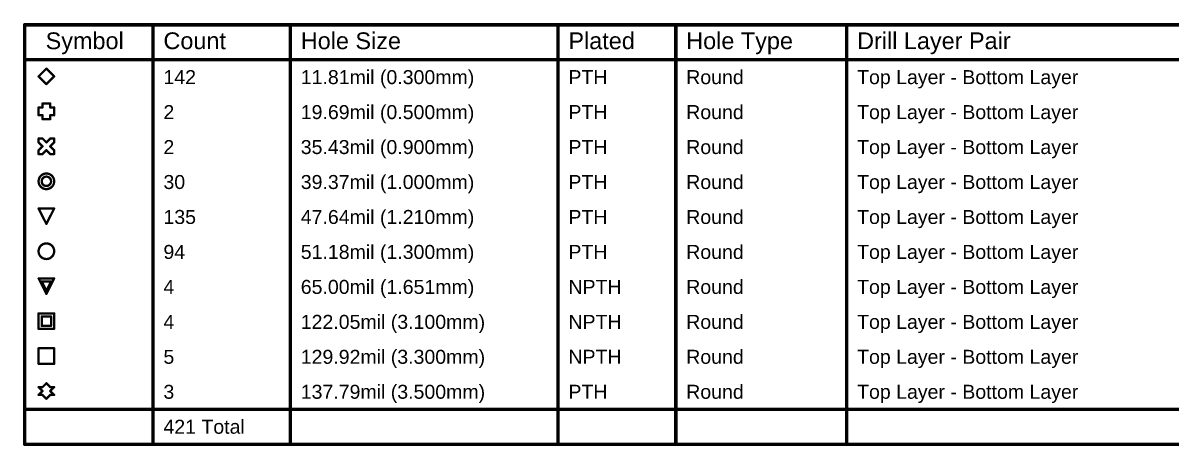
# Model space of a CAD drawing. Header units: inches. Extents: x -31 to 249, y -28 to 261.
# Drawn here: x -1.9 to 123.3, y 214.6 to 260.7 of the extents above; entities that cross this region are included whole.
import ezdxf

# ---------------------------------------------------------------- set-up
doc = ezdxf.new("R2010")
doc.units = ezdxf.units.IN
doc.layers.add('Drill Drawing', color=1, linetype='Continuous')
doc.styles.add('Arial', font='', dxfattribs={"height": 0.2})
doc.styles.get('Arial').set_extended_font_data('Arial')

msp = doc.modelspace()

# ---------------------------------------------------------------- linework, layer by layer
at = {"layer": 'Drill Drawing'}
for points in [[(-1.75, 260.5, 0.381, 0.381, 0), (248.77, 260.5, 0.381, 0.381, 0)], [(-1.75, 214.78, 0.381, 0.381, 0), (-1.75, 260.5, 0.381, 0.381, 0)], [(12.24, 214.78, 0.381, 0.381, 0), (12.24, 260.5, 0.381, 0.381, 0)], [(27.22, 214.78, 0.381, 0.381, 0), (27.22, 260.5, 0.381, 0.381, 0)], [(56.42, 214.78, 0.381, 0.381, 0), (56.42, 260.5, 0.381, 0.381, 0)], [(69.27, 214.78, 0.381, 0.381, 0), (69.27, 260.5, 0.381, 0.381, 0)], [(87.91, 214.78, 0.381, 0.381, 0), (87.91, 260.5, 0.381, 0.381, 0)], [(-1.75, 256.69, 0.381, 0.381, 0), (248.77, 256.69, 0.381, 0.381, 0)], [(-0.24, 254.87, 0.254, 0.254, 0), (0.61, 255.72, 0.254, 0.254, 0)], [(0.61, 255.72, 0.254, 0.254, 0), (1.46, 254.87, 0.254, 0.254, 0)], [(-0.24, 254.87, 0.254, 0.254, 0), (0.61, 254.03, 0.254, 0.254, 0)], [(0.61, 254.03, 0.254, 0.254, 0), (1.46, 254.87, 0.254, 0.254, 0)], [(0.19, 251.49, 0.254, 0.254, 0), (0.19, 251.91, 0.254, 0.254, 0)], [(0.19, 251.91, 0.254, 0.254, 0), (1.03, 251.91, 0.254, 0.254, 0)], [(1.03, 251.49, 0.254, 0.254, 0), (1.03, 251.91, 0.254, 0.254, 0)], [(-0.24, 250.64, 0.254, 0.254, 0), (-0.24, 251.49, 0.254, 0.254, 0)], [(-0.24, 251.49, 0.254, 0.254, 0), (0.19, 251.49, 0.254, 0.254, 0)], [(-0.24, 250.64, 0.254, 0.254, 0), (0.19, 250.64, 0.254, 0.254, 0)], [(0.19, 250.22, 0.254, 0.254, 0), (0.19, 250.64, 0.254, 0.254, 0)], [(1.03, 251.49, 0.254, 0.254, 0), (1.46, 251.49, 0.254, 0.254, 0)], [(1.03, 250.64, 0.254, 0.254, 0), (1.46, 250.64, 0.254, 0.254, 0)], [(1.03, 250.22, 0.254, 0.254, 0), (1.03, 250.64, 0.254, 0.254, 0)], [(1.46, 250.64, 0.254, 0.254, 0), (1.46, 251.49, 0.254, 0.254, 0)], [(0.19, 250.22, 0.254, 0.254, 0), (1.03, 250.22, 0.254, 0.254, 0)], [(-0.24, 247.68, 0.254, 0.254, 0), (-0.24, 248.1, 0.254, 0.254, 0)], [(-0.24, 248.1, 0.254, 0.254, 0), (0.19, 248.1, 0.254, 0.254, 0)], [(0.19, 248.1, 0.254, 0.254, 0), (0.61, 247.68, 0.254, 0.254, 0)], [(0.61, 247.68, 0.254, 0.254, 0), (1.03, 248.1, 0.254, 0.254, 0)], [(1.03, 248.1, 0.254, 0.254, 0), (1.46, 248.1, 0.254, 0.254, 0)], [(1.46, 247.68, 0.254, 0.254, 0), (1.46, 248.1, 0.254, 0.254, 0)], [(-0.24, 247.68, 0.254, 0.254, 0), (0.19, 247.25, 0.254, 0.254, 0)], [(-0.24, 246.83, 0.254, 0.254, 0), (0.19, 247.25, 0.254, 0.254, 0)], [(-0.24, 246.41, 0.254, 0.254, 0), (-0.24, 246.83, 0.254, 0.254, 0)], [(0.19, 246.41, 0.254, 0.254, 0), (0.61, 246.83, 0.254, 0.254, 0)], [(0.61, 246.83, 0.254, 0.254, 0), (1.03, 246.41, 0.254, 0.254, 0)], [(1.03, 247.25, 0.254, 0.254, 0), (1.46, 247.68, 0.254, 0.254, 0)], [(1.03, 247.25, 0.254, 0.254, 0), (1.46, 246.83, 0.254, 0.254, 0)], [(1.46, 246.41, 0.254, 0.254, 0), (1.46, 246.83, 0.254, 0.254, 0)], [(-0.24, 246.41, 0.254, 0.254, 0), (0.19, 246.41, 0.254, 0.254, 0)], [(1.03, 246.41, 0.254, 0.254, 0), (1.46, 246.41, 0.254, 0.254, 0)], [(-0.24, 240.48, 0.254, 0.254, 0), (1.46, 240.48, 0.254, 0.254, 0)], [(-0.24, 240.48, 0.254, 0.254, 0), (0.61, 238.79, 0.254, 0.254, 0)], [(0.61, 238.79, 0.254, 0.254, 0), (1.46, 240.48, 0.254, 0.254, 0)], [(-0.24, 232.86, 0.254, 0.254, 0), (1.46, 232.86, 0.254, 0.254, 0)], [(-0.24, 232.86, 0.254, 0.254, 0), (0.61, 231.17, 0.254, 0.254, 0)], [(0.61, 231.17, 0.254, 0.254, 0), (1.46, 232.86, 0.254, 0.254, 0)], [(0.1, 232.52, 0.254, 0.254, 0), (1.12, 232.52, 0.254, 0.254, 0)], [(0.1, 232.52, 0.254, 0.254, 0), (0.61, 231.5, 0.254, 0.254, 0)], [(0.61, 231.5, 0.254, 0.254, 0), (1.12, 232.52, 0.254, 0.254, 0)], [(-0.24, 229.05, 0.254, 0.254, 0), (1.46, 229.05, 0.254, 0.254, 0)], [(-0.24, 227.36, 0.254, 0.254, 0), (-0.24, 229.05, 0.254, 0.254, 0)], [(0.1, 228.71, 0.254, 0.254, 0), (1.12, 228.71, 0.254, 0.254, 0)], [(0.1, 227.69, 0.254, 0.254, 0), (0.1, 228.71, 0.254, 0.254, 0)], [(1.12, 227.69, 0.254, 0.254, 0), (1.12, 228.71, 0.254, 0.254, 0)], [(1.46, 227.36, 0.254, 0.254, 0), (1.46, 229.05, 0.254, 0.254, 0)], [(-0.24, 227.36, 0.254, 0.254, 0), (1.46, 227.36, 0.254, 0.254, 0)], [(0.1, 227.69, 0.254, 0.254, 0), (1.12, 227.69, 0.254, 0.254, 0)], [(-0.24, 225.24, 0.254, 0.254, 0), (1.46, 225.24, 0.254, 0.254, 0)], [(-0.24, 223.55, 0.254, 0.254, 0), (-0.24, 225.24, 0.254, 0.254, 0)], [(1.46, 223.55, 0.254, 0.254, 0), (1.46, 225.24, 0.254, 0.254, 0)], [(-0.24, 223.55, 0.254, 0.254, 0), (1.46, 223.55, 0.254, 0.254, 0)], [(-0.24, 221.01, 0.254, 0.254, 0), (0.19, 220.58, 0.254, 0.254, 0)], [(-0.24, 221.01, 0.254, 0.254, 0), (0.19, 221.01, 0.254, 0.254, 0)], [(-0.24, 220.16, 0.254, 0.254, 0), (0.19, 220.58, 0.254, 0.254, 0)], [(0.19, 221.01, 0.254, 0.254, 0), (0.61, 221.43, 0.254, 0.254, 0)], [(0.61, 221.43, 0.254, 0.254, 0), (1.03, 221.01, 0.254, 0.254, 0)], [(1.03, 221.01, 0.254, 0.254, 0), (1.46, 221.01, 0.254, 0.254, 0)], [(1.03, 220.58, 0.254, 0.254, 0), (1.46, 221.01, 0.254, 0.254, 0)], [(1.03, 220.58, 0.254, 0.254, 0), (1.46, 220.16, 0.254, 0.254, 0)], [(-0.24, 220.16, 0.254, 0.254, 0), (0.19, 220.16, 0.254, 0.254, 0)], [(0.19, 220.16, 0.254, 0.254, 0), (0.61, 219.74, 0.254, 0.254, 0)], [(0.61, 219.74, 0.254, 0.254, 0), (1.03, 220.16, 0.254, 0.254, 0)], [(1.03, 220.16, 0.254, 0.254, 0), (1.46, 220.16, 0.254, 0.254, 0)], [(-1.75, 218.59, 0.381, 0.381, 0), (248.77, 218.59, 0.381, 0.381, 0)], [(-1.75, 214.78, 0.381, 0.381, 0), (248.77, 214.78, 0.381, 0.381, 0)]]:
    msp.add_lwpolyline(points, format="xyseb", dxfattribs=at)
for points in [[(-1.85, 260.5, 0.191, 0.191, 1), (-1.66, 260.5, 0.191, 0.191, 1)], [(-1.85, 260.5, 0.191, 0.191, 1), (-1.66, 260.5, 0.191, 0.191, 1)], [(12.14, 260.5, 0.191, 0.191, 1), (12.33, 260.5, 0.191, 0.191, 1)], [(27.12, 260.5, 0.191, 0.191, 1), (27.32, 260.5, 0.191, 0.191, 1)], [(56.33, 260.5, 0.191, 0.191, 1), (56.52, 260.5, 0.191, 0.191, 1)], [(69.18, 260.5, 0.191, 0.191, 1), (69.37, 260.5, 0.191, 0.191, 1)], [(87.81, 260.5, 0.191, 0.191, 1), (88, 260.5, 0.191, 0.191, 1)], [(-1.85, 256.69, 0.191, 0.191, 1), (-1.66, 256.69, 0.191, 0.191, 1)], [(0.55, 255.72, 0.127, 0.127, 1), (0.67, 255.72, 0.127, 0.127, 1)], [(0.55, 255.72, 0.127, 0.127, 1), (0.67, 255.72, 0.127, 0.127, 1)], [(-0.3, 254.87, 0.127, 0.127, 1), (-0.17, 254.87, 0.127, 0.127, 1)], [(-0.3, 254.87, 0.127, 0.127, 1), (-0.17, 254.87, 0.127, 0.127, 1)], [(1.39, 254.87, 0.127, 0.127, 1), (1.52, 254.87, 0.127, 0.127, 1)], [(1.39, 254.87, 0.127, 0.127, 1), (1.52, 254.87, 0.127, 0.127, 1)], [(0.55, 254.03, 0.127, 0.127, 1), (0.67, 254.03, 0.127, 0.127, 1)], [(0.55, 254.03, 0.127, 0.127, 1), (0.67, 254.03, 0.127, 0.127, 1)], [(0.12, 251.91, 0.127, 0.127, 1), (0.25, 251.91, 0.127, 0.127, 1)], [(0.12, 251.91, 0.127, 0.127, 1), (0.25, 251.91, 0.127, 0.127, 1)], [(0.97, 251.91, 0.127, 0.127, 1), (1.1, 251.91, 0.127, 0.127, 1)], [(0.97, 251.91, 0.127, 0.127, 1), (1.1, 251.91, 0.127, 0.127, 1)], [(-0.3, 251.49, 0.127, 0.127, 1), (-0.17, 251.49, 0.127, 0.127, 1)], [(-0.3, 251.49, 0.127, 0.127, 1), (-0.17, 251.49, 0.127, 0.127, 1)], [(-0.3, 250.64, 0.127, 0.127, 1), (-0.17, 250.64, 0.127, 0.127, 1)], [(-0.3, 250.64, 0.127, 0.127, 1), (-0.17, 250.64, 0.127, 0.127, 1)], [(0.12, 251.49, 0.127, 0.127, 1), (0.25, 251.49, 0.127, 0.127, 1)], [(0.12, 251.49, 0.127, 0.127, 1), (0.25, 251.49, 0.127, 0.127, 1)], [(0.12, 250.64, 0.127, 0.127, 1), (0.25, 250.64, 0.127, 0.127, 1)], [(0.12, 250.64, 0.127, 0.127, 1), (0.25, 250.64, 0.127, 0.127, 1)], [(0.97, 251.49, 0.127, 0.127, 1), (1.1, 251.49, 0.127, 0.127, 1)], [(0.97, 251.49, 0.127, 0.127, 1), (1.1, 251.49, 0.127, 0.127, 1)], [(0.97, 250.64, 0.127, 0.127, 1), (1.1, 250.64, 0.127, 0.127, 1)], [(0.97, 250.64, 0.127, 0.127, 1), (1.1, 250.64, 0.127, 0.127, 1)], [(1.39, 251.49, 0.127, 0.127, 1), (1.52, 251.49, 0.127, 0.127, 1)], [(1.39, 251.49, 0.127, 0.127, 1), (1.52, 251.49, 0.127, 0.127, 1)], [(1.39, 250.64, 0.127, 0.127, 1), (1.52, 250.64, 0.127, 0.127, 1)], [(1.39, 250.64, 0.127, 0.127, 1), (1.52, 250.64, 0.127, 0.127, 1)], [(0.12, 250.22, 0.127, 0.127, 1), (0.25, 250.22, 0.127, 0.127, 1)], [(0.12, 250.22, 0.127, 0.127, 1), (0.25, 250.22, 0.127, 0.127, 1)], [(0.97, 250.22, 0.127, 0.127, 1), (1.1, 250.22, 0.127, 0.127, 1)], [(0.97, 250.22, 0.127, 0.127, 1), (1.1, 250.22, 0.127, 0.127, 1)], [(-0.3, 248.1, 0.127, 0.127, 1), (-0.17, 248.1, 0.127, 0.127, 1)], [(-0.3, 248.1, 0.127, 0.127, 1), (-0.17, 248.1, 0.127, 0.127, 1)], [(0.12, 248.1, 0.127, 0.127, 1), (0.25, 248.1, 0.127, 0.127, 1)], [(0.12, 248.1, 0.127, 0.127, 1), (0.25, 248.1, 0.127, 0.127, 1)], [(0.97, 248.1, 0.127, 0.127, 1), (1.1, 248.1, 0.127, 0.127, 1)], [(0.97, 248.1, 0.127, 0.127, 1), (1.1, 248.1, 0.127, 0.127, 1)], [(1.39, 248.1, 0.127, 0.127, 1), (1.52, 248.1, 0.127, 0.127, 1)], [(1.39, 248.1, 0.127, 0.127, 1), (1.52, 248.1, 0.127, 0.127, 1)], [(-0.3, 247.68, 0.127, 0.127, 1), (-0.17, 247.68, 0.127, 0.127, 1)], [(-0.3, 247.68, 0.127, 0.127, 1), (-0.17, 247.68, 0.127, 0.127, 1)], [(-0.3, 246.83, 0.127, 0.127, 1), (-0.17, 246.83, 0.127, 0.127, 1)], [(-0.3, 246.83, 0.127, 0.127, 1), (-0.17, 246.83, 0.127, 0.127, 1)], [(0.12, 247.25, 0.127, 0.127, 1), (0.25, 247.25, 0.127, 0.127, 1)], [(0.12, 247.25, 0.127, 0.127, 1), (0.25, 247.25, 0.127, 0.127, 1)], [(0.55, 247.68, 0.127, 0.127, 1), (0.67, 247.68, 0.127, 0.127, 1)], [(0.55, 247.68, 0.127, 0.127, 1), (0.67, 247.68, 0.127, 0.127, 1)], [(0.55, 246.83, 0.127, 0.127, 1), (0.67, 246.83, 0.127, 0.127, 1)], [(0.55, 246.83, 0.127, 0.127, 1), (0.67, 246.83, 0.127, 0.127, 1)], [(0.97, 247.25, 0.127, 0.127, 1), (1.1, 247.25, 0.127, 0.127, 1)], [(0.97, 247.25, 0.127, 0.127, 1), (1.1, 247.25, 0.127, 0.127, 1)], [(1.39, 247.68, 0.127, 0.127, 1), (1.52, 247.68, 0.127, 0.127, 1)], [(1.39, 247.68, 0.127, 0.127, 1), (1.52, 247.68, 0.127, 0.127, 1)], [(1.39, 246.83, 0.127, 0.127, 1), (1.52, 246.83, 0.127, 0.127, 1)], [(1.39, 246.83, 0.127, 0.127, 1), (1.52, 246.83, 0.127, 0.127, 1)], [(-0.3, 246.41, 0.127, 0.127, 1), (-0.17, 246.41, 0.127, 0.127, 1)], [(-0.3, 246.41, 0.127, 0.127, 1), (-0.17, 246.41, 0.127, 0.127, 1)], [(0.12, 246.41, 0.127, 0.127, 1), (0.25, 246.41, 0.127, 0.127, 1)], [(0.12, 246.41, 0.127, 0.127, 1), (0.25, 246.41, 0.127, 0.127, 1)], [(0.97, 246.41, 0.127, 0.127, 1), (1.1, 246.41, 0.127, 0.127, 1)], [(0.97, 246.41, 0.127, 0.127, 1), (1.1, 246.41, 0.127, 0.127, 1)], [(1.39, 246.41, 0.127, 0.127, 1), (1.52, 246.41, 0.127, 0.127, 1)], [(1.39, 246.41, 0.127, 0.127, 1), (1.52, 246.41, 0.127, 0.127, 1)], [(1.46, 243.44, 0.254, 0.254, 1), (-0.24, 243.44, 0.254, 0.254, 1)], [(-0.3, 243.44, 0.127, 0.127, 1), (-0.17, 243.44, 0.127, 0.127, 1)], [(1.12, 243.44, 0.254, 0.254, 1), (0.1, 243.44, 0.254, 0.254, 1)], [(0.04, 243.44, 0.127, 0.127, 1), (0.17, 243.44, 0.127, 0.127, 1)], [(1.06, 243.44, 0.127, 0.127, 1), (1.18, 243.44, 0.127, 0.127, 1)], [(1.39, 243.44, 0.127, 0.127, 1), (1.52, 243.44, 0.127, 0.127, 1)], [(-0.3, 240.48, 0.127, 0.127, 1), (-0.17, 240.48, 0.127, 0.127, 1)], [(-0.3, 240.48, 0.127, 0.127, 1), (-0.17, 240.48, 0.127, 0.127, 1)], [(1.39, 240.48, 0.127, 0.127, 1), (1.52, 240.48, 0.127, 0.127, 1)], [(1.39, 240.48, 0.127, 0.127, 1), (1.52, 240.48, 0.127, 0.127, 1)], [(0.55, 238.79, 0.127, 0.127, 1), (0.67, 238.79, 0.127, 0.127, 1)], [(0.55, 238.79, 0.127, 0.127, 1), (0.67, 238.79, 0.127, 0.127, 1)], [(1.46, 235.82, 0.254, 0.254, 1), (-0.24, 235.82, 0.254, 0.254, 1)], [(-0.3, 235.82, 0.127, 0.127, 1), (-0.17, 235.82, 0.127, 0.127, 1)], [(1.39, 235.82, 0.127, 0.127, 1), (1.52, 235.82, 0.127, 0.127, 1)], [(-0.3, 232.86, 0.127, 0.127, 1), (-0.17, 232.86, 0.127, 0.127, 1)], [(-0.3, 232.86, 0.127, 0.127, 1), (-0.17, 232.86, 0.127, 0.127, 1)], [(1.39, 232.86, 0.127, 0.127, 1), (1.52, 232.86, 0.127, 0.127, 1)], [(1.39, 232.86, 0.127, 0.127, 1), (1.52, 232.86, 0.127, 0.127, 1)], [(0.04, 232.52, 0.127, 0.127, 1), (0.17, 232.52, 0.127, 0.127, 1)], [(0.04, 232.52, 0.127, 0.127, 1), (0.17, 232.52, 0.127, 0.127, 1)], [(1.06, 232.52, 0.127, 0.127, 1), (1.18, 232.52, 0.127, 0.127, 1)], [(1.06, 232.52, 0.127, 0.127, 1), (1.18, 232.52, 0.127, 0.127, 1)], [(0.55, 231.5, 0.127, 0.127, 1), (0.67, 231.5, 0.127, 0.127, 1)], [(0.55, 231.5, 0.127, 0.127, 1), (0.67, 231.5, 0.127, 0.127, 1)], [(0.55, 231.17, 0.127, 0.127, 1), (0.67, 231.17, 0.127, 0.127, 1)], [(0.55, 231.17, 0.127, 0.127, 1), (0.67, 231.17, 0.127, 0.127, 1)], [(-0.3, 229.05, 0.127, 0.127, 1), (-0.17, 229.05, 0.127, 0.127, 1)], [(-0.3, 229.05, 0.127, 0.127, 1), (-0.17, 229.05, 0.127, 0.127, 1)], [(0.04, 228.71, 0.127, 0.127, 1), (0.17, 228.71, 0.127, 0.127, 1)], [(0.04, 228.71, 0.127, 0.127, 1), (0.17, 228.71, 0.127, 0.127, 1)], [(1.06, 228.71, 0.127, 0.127, 1), (1.18, 228.71, 0.127, 0.127, 1)], [(1.06, 228.71, 0.127, 0.127, 1), (1.18, 228.71, 0.127, 0.127, 1)], [(1.39, 229.05, 0.127, 0.127, 1), (1.52, 229.05, 0.127, 0.127, 1)], [(1.39, 229.05, 0.127, 0.127, 1), (1.52, 229.05, 0.127, 0.127, 1)], [(-0.3, 227.36, 0.127, 0.127, 1), (-0.17, 227.36, 0.127, 0.127, 1)], [(-0.3, 227.36, 0.127, 0.127, 1), (-0.17, 227.36, 0.127, 0.127, 1)], [(0.04, 227.69, 0.127, 0.127, 1), (0.17, 227.69, 0.127, 0.127, 1)], [(0.04, 227.69, 0.127, 0.127, 1), (0.17, 227.69, 0.127, 0.127, 1)], [(1.06, 227.69, 0.127, 0.127, 1), (1.18, 227.69, 0.127, 0.127, 1)], [(1.06, 227.69, 0.127, 0.127, 1), (1.18, 227.69, 0.127, 0.127, 1)], [(1.39, 227.36, 0.127, 0.127, 1), (1.52, 227.36, 0.127, 0.127, 1)], [(1.39, 227.36, 0.127, 0.127, 1), (1.52, 227.36, 0.127, 0.127, 1)], [(-0.3, 225.24, 0.127, 0.127, 1), (-0.17, 225.24, 0.127, 0.127, 1)], [(-0.3, 225.24, 0.127, 0.127, 1), (-0.17, 225.24, 0.127, 0.127, 1)], [(1.39, 225.24, 0.127, 0.127, 1), (1.52, 225.24, 0.127, 0.127, 1)], [(1.39, 225.24, 0.127, 0.127, 1), (1.52, 225.24, 0.127, 0.127, 1)], [(-0.3, 223.55, 0.127, 0.127, 1), (-0.17, 223.55, 0.127, 0.127, 1)], [(-0.3, 223.55, 0.127, 0.127, 1), (-0.17, 223.55, 0.127, 0.127, 1)], [(1.39, 223.55, 0.127, 0.127, 1), (1.52, 223.55, 0.127, 0.127, 1)], [(1.39, 223.55, 0.127, 0.127, 1), (1.52, 223.55, 0.127, 0.127, 1)], [(-0.3, 221.01, 0.127, 0.127, 1), (-0.17, 221.01, 0.127, 0.127, 1)], [(-0.3, 221.01, 0.127, 0.127, 1), (-0.17, 221.01, 0.127, 0.127, 1)], [(0.12, 221.01, 0.127, 0.127, 1), (0.25, 221.01, 0.127, 0.127, 1)], [(0.12, 221.01, 0.127, 0.127, 1), (0.25, 221.01, 0.127, 0.127, 1)], [(0.12, 220.58, 0.127, 0.127, 1), (0.25, 220.58, 0.127, 0.127, 1)], [(0.12, 220.58, 0.127, 0.127, 1), (0.25, 220.58, 0.127, 0.127, 1)], [(0.55, 221.43, 0.127, 0.127, 1), (0.67, 221.43, 0.127, 0.127, 1)], [(0.55, 221.43, 0.127, 0.127, 1), (0.67, 221.43, 0.127, 0.127, 1)], [(0.97, 221.01, 0.127, 0.127, 1), (1.1, 221.01, 0.127, 0.127, 1)], [(0.97, 221.01, 0.127, 0.127, 1), (1.1, 221.01, 0.127, 0.127, 1)], [(0.97, 220.58, 0.127, 0.127, 1), (1.1, 220.58, 0.127, 0.127, 1)], [(0.97, 220.58, 0.127, 0.127, 1), (1.1, 220.58, 0.127, 0.127, 1)], [(1.39, 221.01, 0.127, 0.127, 1), (1.52, 221.01, 0.127, 0.127, 1)], [(1.39, 221.01, 0.127, 0.127, 1), (1.52, 221.01, 0.127, 0.127, 1)], [(-0.3, 220.16, 0.127, 0.127, 1), (-0.17, 220.16, 0.127, 0.127, 1)], [(-0.3, 220.16, 0.127, 0.127, 1), (-0.17, 220.16, 0.127, 0.127, 1)], [(0.12, 220.16, 0.127, 0.127, 1), (0.25, 220.16, 0.127, 0.127, 1)], [(0.12, 220.16, 0.127, 0.127, 1), (0.25, 220.16, 0.127, 0.127, 1)], [(0.55, 219.74, 0.127, 0.127, 1), (0.67, 219.74, 0.127, 0.127, 1)], [(0.55, 219.74, 0.127, 0.127, 1), (0.67, 219.74, 0.127, 0.127, 1)], [(0.97, 220.16, 0.127, 0.127, 1), (1.1, 220.16, 0.127, 0.127, 1)], [(0.97, 220.16, 0.127, 0.127, 1), (1.1, 220.16, 0.127, 0.127, 1)], [(1.39, 220.16, 0.127, 0.127, 1), (1.52, 220.16, 0.127, 0.127, 1)], [(1.39, 220.16, 0.127, 0.127, 1), (1.52, 220.16, 0.127, 0.127, 1)], [(-1.85, 218.59, 0.191, 0.191, 1), (-1.66, 218.59, 0.191, 0.191, 1)], [(-1.85, 214.78, 0.191, 0.191, 1), (-1.66, 214.78, 0.191, 0.191, 1)], [(-1.85, 214.78, 0.191, 0.191, 1), (-1.66, 214.78, 0.191, 0.191, 1)], [(12.14, 214.78, 0.191, 0.191, 1), (12.33, 214.78, 0.191, 0.191, 1)], [(27.12, 214.78, 0.191, 0.191, 1), (27.32, 214.78, 0.191, 0.191, 1)], [(56.33, 214.78, 0.191, 0.191, 1), (56.52, 214.78, 0.191, 0.191, 1)], [(69.18, 214.78, 0.191, 0.191, 1), (69.37, 214.78, 0.191, 0.191, 1)], [(87.81, 214.78, 0.191, 0.191, 1), (88, 214.78, 0.191, 0.191, 1)]]:
    msp.add_lwpolyline(points, format="xyseb", close=True, dxfattribs=at)

# ---------------------------------------------------------------- texts
at = {"layer": 'Drill Drawing', "style": 'Arial'}
for s, height, p in [('Symbol', 1.829, (0.53, 257.84)), ('Count', 1.829, (13.38, 257.84)), ('Hole Size', 1.829, (28.36, 257.84)), ('Plated', 1.829, (57.56, 257.84)), ('Hole Type', 1.829, (70.41, 257.84)), ('Drill Layer Pair', 1.8288, (89.05, 257.84)), ('142', 1.524, (13.38, 254.03)), ('11.81mil (0.300mm)', 1.524, (28.36, 254.03)), ('PTH', 1.524, (57.56, 254.03)), ('Round', 1.524, (70.41, 254.03)), ('Top Layer - Bottom Layer', 1.524, (89.05, 254.03)), ('2', 1.52, (13.38, 250.22)), ('19.69mil (0.500mm)', 1.524, (28.36, 250.22)), ('PTH', 1.524, (57.56, 250.22)), ('Round', 1.524, (70.41, 250.22)), ('Top Layer - Bottom Layer', 1.524, (89.05, 250.22)), ('35.43mil (0.900mm)', 1.524, (28.36, 246.41)), ('Round', 1.524, (70.41, 246.41)), ('2', 1.52, (13.38, 246.41)), ('PTH', 1.524, (57.56, 246.41)), ('Top Layer - Bottom Layer', 1.524, (89.05, 246.41)), ('30', 1.524, (13.38, 242.6)), ('39.37mil (1.000mm)', 1.524, (28.36, 242.6)), ('PTH', 1.524, (57.56, 242.6)), ('Round', 1.524, (70.41, 242.6)), ('Top Layer - Bottom Layer', 1.524, (89.05, 242.6)), ('135', 1.524, (13.38, 238.79)), ('47.64mil (1.210mm)', 1.524, (28.36, 238.79)), ('PTH', 1.524, (57.56, 238.79)), ('Round', 1.524, (70.41, 238.79)), ('Top Layer - Bottom Layer', 1.524, (89.05, 238.79)), ('94', 1.524, (13.38, 234.98)), ('51.18mil (1.300mm)', 1.524, (28.36, 234.98)), ('PTH', 1.524, (57.56, 234.98)), ('Round', 1.524, (70.41, 234.98)), ('Top Layer - Bottom Layer', 1.524, (89.05, 234.98)), ('4', 1.52, (13.38, 231.17)), ('65.00mil (1.651mm)', 1.524, (28.36, 231.17)), ('NPTH', 1.524, (57.56, 231.17)), ('Round', 1.524, (70.41, 231.17)), ('Top Layer - Bottom Layer', 1.524, (89.05, 231.17)), ('4', 1.52, (13.38, 227.36)), ('122.05mil (3.100mm)', 1.524, (28.36, 227.36)), ('NPTH', 1.524, (57.56, 227.36)), ('Round', 1.524, (70.41, 227.36)), ('Top Layer - Bottom Layer', 1.524, (89.05, 227.36)), ('5', 1.52, (13.38, 223.55)), ('129.92mil (3.300mm)', 1.524, (28.36, 223.55)), ('NPTH', 1.524, (57.56, 223.55)), ('Round', 1.524, (70.41, 223.55)), ('Top Layer - Bottom Layer', 1.524, (89.05, 223.55)), ('3', 1.52, (13.38, 219.74)), ('137.79mil (3.500mm)', 1.524, (28.36, 219.74)), ('PTH', 1.524, (57.56, 219.74)), ('Round', 1.524, (70.41, 219.74)), ('Top Layer - Bottom Layer', 1.524, (89.05, 219.74)), ('421 Total', 1.524, (13.38, 215.93))]:
    msp.add_text(s, height=height, dxfattribs=at).set_placement(p)

doc.saveas('drawing.dxf')
